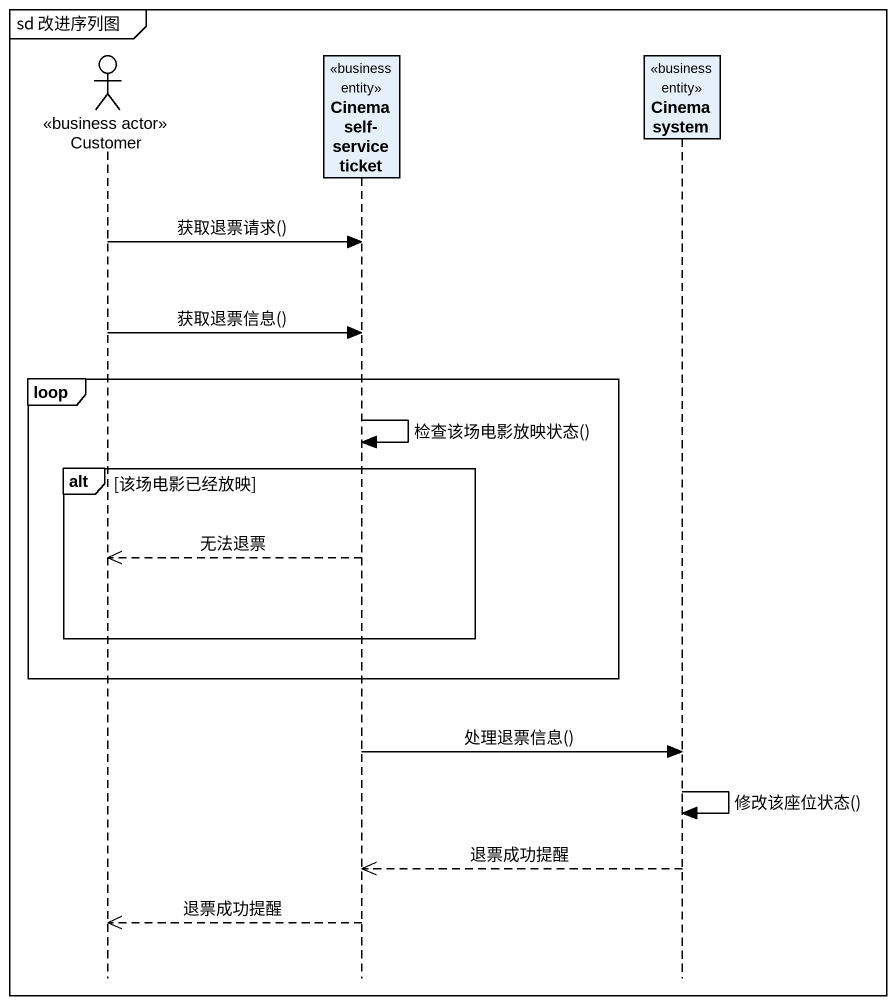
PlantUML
@startuml
mainframe sd 改进序列图
hide footbox
actor Customer <<business actor>>
participant "Cinema self-service ticket" as Cinema_self_service_ticket <<business entity>>
participant "Cinema system" as Cinema_system <<business entity>>

Customer -> Cinema_self_service_ticket : 获取退票请求()
Customer -> Cinema_self_service_ticket : 获取退票信息()
loop
  Cinema_self_service_ticket -> Cinema_self_service_ticket : 检查该场电影放映状态()
  alt 该场电影已经放映
    Cinema_self_service_ticket -->> Customer : 无法退票
  end
end
Cinema_self_service_ticket -> Cinema_system : 处理退票信息()
Cinema_system -> Cinema_system : 修改该座位状态()
Cinema_system -->> Cinema_self_service_ticket : 退票成功提醒
Cinema_self_service_ticket -->> Customer : 退票成功提醒
@enduml
